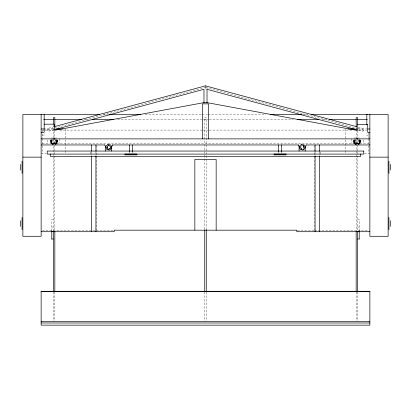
<?xml version="1.0" encoding="UTF-8"?>
<svg xmlns="http://www.w3.org/2000/svg" width="411" height="411" viewBox="0 0 411 411"><rect width="100%" height="100%" fill="white"/><g stroke="black" fill="none" stroke-linecap="round" stroke-linejoin="round"><path stroke-width="0.31" stroke-dasharray="2.06 1.54" d="M50.877 140.074L50.923 142.627L50.794 142.17M50.687 140.911L50.784 142.221M50.733 141.369L50.764 140.947M51.401 140.999L51.514 141.697M51.432 141.379L51.925 139.797L51.75 140.105M56.492 141.374L56.471 141.708L56.107 140.069M57.129 141.79L57.16 140.901L57.221 141.369M57.206 141.8L57.186 141.327M353.779 141.369L353.825 140.901L353.871 141.79M354.893 140.069L354.544 141.708L354.508 141.374M359.486 141.697L359.599 140.999M359.568 141.697L359.62 141.333M50.681 140.942L50.959 140.13M50.764 140.952L50.846 140.536M51.452 141.05L51.591 140.367M56.297 141.98L56.292 140.706M57.124 142.221L57.186 141.759L56.461 143.29M353.866 140.511L353.784 140.937L354.061 140.079M353.876 140.947L353.974 140.495M354.57 141.05L354.636 140.68M354.708 140.706L354.703 141.98M359.579 141.656L359.502 142.026L359.599 141.661M360.154 142.206L360.236 141.79M360.216 142.221L360.123 140.074M108.247 148.751L107.441 148.155L107.117 147.184L107.43 146.208L108.252 145.622L107.384 146.229L106.994 147.272M107.143 147.189L107.43 146.208M109.218 148.772L110.03 148.155L110.343 147.184L110.035 146.208L110.4 147.189L110.091 148.196L110.4 147.189L109.963 145.874M303.59 148.166L303.899 147.184L303.59 146.208L302.768 145.633L301.756 145.633L300.97 146.224L300.677 147.189L300.986 148.16L301.802 148.751M303.719 145.787L303.976 147.184L303.272 148.499M51.56 140.737L52.197 139.622L51.997 139.879M55.223 143.573L56.364 141.985L56.286 142.345M57.103 142.185L56.97 142.622L57.134 142.216M353.917 140.531L354.087 140.089M354.672 140.737L354.791 140.387M359.425 142.304L359.25 142.638L359.466 141.97M359.399 142.34L359.533 141.985M360.206 142.17L360.057 142.622L360.313 140.911M51.997 143.922L51.637 143.578L52.228 143.126L51.688 143.609L52.228 143.126L51.719 142.602M51.067 139.683L50.907 140.11L51.139 139.73M51.601 140.403L51.74 140.069M56.096 142.617L56.256 142.298M56.271 143.691L55.536 144.153L56.965 142.591M56.8 143.023L56.995 142.627M354.251 139.699L354.03 140.12L354.272 139.709M354.775 140.428L355.315 139.632L355.083 139.863M360.093 142.581L359.872 143.002L360.113 142.591M56.05 142.56L54.858 143.603M56.112 142.591L55.459 143.347M56.256 143.686L56.769 142.977M354.863 140.11L355.073 139.797M358.803 143.105C360.17 143.978 358.171 143.562 359.24 142.576M359.065 142.915L359.281 142.602M359.651 143.367L359.923 142.971L359.661 143.377M52.187 143.095L51.632 143.588M51.786 143.516L52.161 143.054L52.454 143.321M51.843 143.449L51.904 142.879M56.194 143.619L56.492 143.311M359.096 142.879L358.598 143.382M52.089 143.172L52.403 143.382M55.875 143.896L56.215 143.629M358.546 143.321L358.839 143.054L359.034 143.393M359.003 143.922L359.337 143.624M359.044 143.978L359.404 143.655M107.343 146.193L108.185 145.581L109.234 145.581L110.076 146.193L109.213 145.622L108.206 145.633M109.208 148.746L110.03 148.15M55.182 143.531L55.49 143.372M358.279 143.501L358.587 143.295M358.32 143.567L358.623 143.347M358.664 144.179L359.05 143.896M358.69 144.215L359.08 143.937M54.889 143.675L55.202 143.531L54.56 143.737M55.146 144.323L55.531 144.122M55.166 144.364L55.583 144.199M55.197 144.4L55.593 144.215M358.31 144.312L358.685 144.117M358.305 144.405L358.726 144.174M358.31 144.415L358.7 144.22M54.463 142.627L54.833 142.473M53.954 143.891L53.584 143.85L54.92 143.701L54.606 143.829M358.043 143.655L357.693 143.783L358.053 143.675M106.829 147.159L108.196 148.746M54.021 126.732L47.224 128.566L47.933 131.417L54.124 129.748M47.578 129.989L53.759 128.324M54.375 128.155L203.979 87.769M53.07 138.173L53.528 138.111L53.086 138.235M54.591 143.758L53.918 143.845M356.661 138.086L356.198 138.183L356.661 138.111M357.37 143.809L357.719 143.722M357.375 143.871L357.74 143.783M53.492 138.086L54.38 138.132L53.497 138.132M356.394 143.829L356.075 143.722L357.411 143.829L357.046 143.891M302.794 145.638L303.595 146.229L303.955 147.189M103.413 114.525L108.55 114.525M145.145 114.525L201.647 114.525M202.289 114.525L207.427 114.525M208.069 114.525L265.855 114.525M302.45 114.525L307.587 114.525M84.152 119.483L88.648 119.483M117.541 119.483L202.931 119.483M203.573 119.483L208.711 119.483M209.353 119.483L293.459 119.483M322.352 119.483L326.848 119.483M204.74 119.812L206.26 119.812M43.926 128.982L54.072 128.982M358.197 128.982L368.343 128.982M42.42 130.097L44.347 130.097M44.989 130.097L53.975 130.097M59.754 130.097L202.931 130.097M203.573 130.097L208.711 130.097M209.353 130.097L351.888 130.097M358.31 130.097L366.653 130.097M42.354 135.055L44.177 135.055L44.177 133.092M368.646 135.507L366.823 135.507L366.823 133.493M51.026 138.024L57.114 138.024M353.886 138.024L359.974 138.024M42.395 143.439L107.266 143.439M107.862 143.439L368.605 143.439M41.136 153.334L46.464 153.334M364.536 153.334L369.864 153.334M53.312 219.613L51.786 219.613L51.786 231.604M357.688 219.613L359.214 219.613L359.214 230.972M51.786 227.016L53.312 227.016M357.688 227.016L359.214 227.016M42.415 230.186L113.544 230.186M297.456 230.186L314.117 230.186M314.759 230.186L368.585 230.186M357.508 138.086L356.62 138.132L357.503 138.132M357.082 143.845L356.409 143.758M357.93 138.173L357.472 138.111L357.914 138.235M54.339 138.086L54.802 138.183L54.339 138.111M53.281 143.722L53.63 143.809M53.26 143.783L53.625 143.871M358.084 127.066L363.648 128.566L362.934 131.417L357.986 130.082M357.734 128.489L207.021 87.805L207.021 88.822M358.351 128.658L363.293 129.989M207.021 89.326L205.433 88.899L205.433 88.452M300.595 147.287L300.898 146.193L301.741 145.581L302.784 145.581L303.631 146.193L303.899 147.189M356.106 143.691L355.787 143.552L356.44 143.737M52.957 143.655L53.307 143.783L52.947 143.675M356.167 142.473L356.537 142.627M356.142 143.603L354.95 142.56M355.469 144.122L355.854 144.323M355.417 144.199L355.834 144.364M355.407 144.215L355.803 144.4M52.315 144.117L52.69 144.312M52.274 144.174L52.695 144.405M52.3 144.22L52.69 144.415M354.714 142.345L354.621 141.99L355.818 143.531M355.5 143.382L355.777 143.573M52.413 143.295L52.721 143.501M52.377 143.347L52.68 143.567M51.95 143.896L52.336 144.179M51.92 143.937L52.31 144.215M358.895 143.151L359.157 143.449M303.739 145.561L302.974 145.006L304.114 145.838M301.751 148.746L300.934 148.15L300.59 147.092L300.867 148.196M355.541 143.347L354.888 142.591M354.785 143.629L355.125 143.896M354.729 143.691L355.464 144.153L354.005 142.627M51.596 143.655L51.956 143.978M358.87 143.182L359.214 143.516M359.014 139.868L358.803 139.622L359.44 140.737M354.231 142.977L354.806 143.619M354.472 143.336L354.744 143.686M55.917 139.863L55.691 139.627L56.225 140.428M359.25 140.105L359.06 139.812L359.568 141.379M354.539 143.29L353.866 141.759L353.876 142.221M55.927 139.797L56.137 140.11M51.76 142.576L51.971 142.889M51.349 143.367L51.077 142.971L51.339 143.377M300.523 148.094L301.063 149.101M109.932 145.232L110.467 146.239M359.933 139.683L360.093 140.11L359.861 139.73M359.26 140.069L359.399 140.403M354.744 142.298L354.904 142.617M354.035 142.591L354.241 142.992M56.749 139.699L56.97 140.12L56.728 139.709M51.534 141.97L51.791 142.617L51.575 142.304M50.907 142.581L51.128 143.002L50.887 142.591M360.041 140.13L360.319 140.942M359.409 140.367L359.548 141.05M353.897 142.185L354.03 142.622L353.866 142.216M56.939 140.079L57.191 140.942L57.134 140.511M56.913 140.089L57.083 140.531M56.209 140.387L56.328 140.737M51.467 141.985L51.601 142.34M110.035 146.229L110.348 147.189M106.963 147.117L107.317 148.196M360.154 140.536L360.236 140.952M57.026 140.495L57.124 140.947M56.364 140.68L56.43 141.05M51.421 141.656L51.498 142.026L51.401 141.661M50.764 141.79L50.846 142.206M360.236 140.947L360.267 141.369M353.814 141.327L353.794 141.8M51.38 141.333L51.432 141.697M368.343 132.825L368.343 137.952M368.343 138.594L368.343 153.334M363.776 140.017L363.776 143.439M359.974 139.853L359.974 144.112L353.886 144.112L353.886 139.853M358.068 139.853L358.068 144.112M357.688 130.708L357.688 231.604M357.688 292.046L357.688 321.083M356.167 127.312L356.167 129.234M356.167 129.424L356.167 230.705M356.167 292.046L356.167 321.083M355.787 139.853L355.787 144.112M351.605 138.872L351.605 143.439M345.517 128.982L345.517 153.334M320.405 151.978L320.405 155.168M319.645 151.978L319.645 155.168M315.078 151.978L315.078 155.168M314.317 145.597L314.317 231.074M281.597 151.762L281.597 153M278.55 151.762L278.55 153M206.26 229.872L206.26 117.695L204.74 117.695L204.74 229.872M206.26 292.046L206.26 321.083M204.74 292.046L204.74 321.083M132.44 151.762L132.44 153M129.393 151.762L129.393 153M96.683 145.597L96.683 231.074M95.922 151.978L95.922 155.168M91.355 151.978L91.355 155.168M90.595 151.978L90.595 155.168M65.483 128.982L65.483 153.334M59.395 138.872L59.395 143.439M57.114 139.853L57.114 144.112L51.026 144.112L51.026 139.853M55.213 139.853L55.213 144.112M54.833 130.708L54.833 230.705M54.833 292.046L54.833 321.083M53.312 124.749L53.312 230.972M53.312 292.046L53.312 321.083M52.932 139.853L52.932 144.112M47.224 140.017L47.224 143.439M42.657 130.261L42.657 137.952M42.657 138.594L42.657 153.334M54.463 139.683A1.521 1.521 0 0 1 55.315 142.026A1.521 1.521 0 0 1 52.824 142.026A1.521 1.521 0 0 1 53.677 139.683M357.323 139.683A1.521 1.521 0 0 1 358.176 142.026A1.521 1.521 0 0 1 355.685 142.026A1.521 1.521 0 0 1 356.537 139.683M301.551 148.417A1.449 1.449 0 0 1 301.165 146.234A1.449 1.449 0 0 1 303.38 146.234A1.449 1.449 0 0 1 302.994 148.417M107.995 148.417A1.449 1.449 0 0 1 107.466 146.444A1.449 1.449 0 0 1 109.444 145.91A1.449 1.449 0 0 1 109.973 147.888M109.444 148.417A1.449 1.449 0 0 1 109.095 148.561M56.425 141.656L56.369 142.026L56.456 141.692M359.687 143.331L359.368 143.691L359.697 143.341M358.351 143.531L358.012 143.701L358.356 143.542M52.988 143.701L52.649 143.531L52.978 143.716M51.632 143.691L51.313 143.331L51.622 143.701M354.631 142.026L354.575 141.656L354.611 142.031"/><path stroke-width="0.62" d="M111.047 147.857L112.701 144.96M304.854 147.374L306.231 144.96M54.637 126.562L205.433 85.858L356.846 126.732M54.745 129.578L203.979 89.295L203.979 102.986M41.136 132.784L44.177 132.224L44.177 114.525M204.652 87.379L206.348 87.379M99.56 114.525L22.872 114.525L22.872 236.274L41.136 236.274L41.136 114.525M109.192 114.525L140.654 114.525M270.346 114.525L301.808 114.525M311.44 114.525L367.295 114.525M369.864 114.525L388.128 114.525L388.128 236.274L369.864 236.274L369.864 114.402L366.823 114.402L366.823 124.862M43.705 119.483L53.332 119.483M54.617 119.483L81.584 119.483M92.501 119.483L113.688 119.483M297.312 119.483L318.499 119.483M329.417 119.483L356.383 119.483M357.668 119.483L367.295 119.483M44.177 124.189L54.678 124.189L54.678 130.277L205.5 102.349L357.216 130.446L357.216 124.358L367.717 124.358L367.717 132.388L369.864 132.784M41.136 128.982L44.337 128.982M55.87 128.982L62.95 128.982M348.05 128.982L355.13 128.982M367.943 128.982L369.864 128.982M41.136 138.872L369.864 138.872M41.136 144.96L104.892 144.96M112.403 144.96L298.597 144.96M306.108 144.96L369.864 144.96M124.831 154.053L137.002 154.053M273.988 154.053L286.159 154.053M124.831 154.855L137.002 154.855M273.988 154.855L286.159 154.855M22.872 157.136L41.136 157.136M369.864 157.136L388.128 157.136M51.786 231.604L53.312 231.604L53.312 291.594M359.214 231.604L357.688 231.604L357.688 291.594M41.136 231.712L114.186 231.712L114.186 230.186L296.814 230.186L296.814 231.712L369.864 231.712M51.786 239.002L53.312 239.002M357.688 239.002L359.214 239.002M41.136 291.553L369.864 291.553M41.136 321.608L369.864 321.608M41.136 322.969L369.864 322.969M357.37 129.912L207.021 89.326L207.021 102.986M298.263 144.96L299.917 147.857M104.733 144.96L106.115 147.374M390.45 164.415L390.45 170.046M390.45 220.748L390.45 226.384M388.929 161.148L388.929 173.314M388.929 217.481L388.929 229.651M360.735 153.94L360.735 156.375L50.265 156.375L50.265 153.94M359.214 231.444L359.214 239.074M357.688 124.749L357.688 117.695L356.167 117.695L356.167 126.67M356.167 231.342L356.167 291.594M319.645 144.96L319.645 151.34M319.645 155.805L319.645 231.712M315.078 144.96L315.078 151.34M315.078 155.805L315.078 231.712M305.157 146.799L305.157 151.048M299.074 146.193L299.074 151.048M281.597 144.96L281.597 151.762M278.55 144.96L278.55 151.762M216.155 230.186L216.155 159.422L194.845 159.422L194.845 230.186M208.541 138.872L208.541 103.87L202.459 103.87L202.459 138.872M206.26 229.872L206.26 291.594M205.433 85.858L205.433 86.3M204.74 229.872L204.74 291.594M132.44 144.96L132.44 151.762M129.393 144.96L129.393 151.762M111.607 146.193L111.607 151.048M105.524 146.193L105.524 151.048M95.922 144.96L95.922 151.34M95.922 155.805L95.922 231.712M91.355 144.96L91.355 151.34M91.355 155.805L91.355 231.712M54.833 126.67L54.833 117.695L53.312 117.695L53.312 124.107M54.833 231.342L54.833 291.594M51.786 231.444L51.786 239.074M22.071 161.148L22.071 173.314M22.071 217.481L22.071 229.651M20.55 164.415L20.55 170.046M20.55 220.748L20.55 226.384M110.538 148.679A2.363 2.363 0 0 1 109.907 149.214M108.72 149.532A2.363 2.363 0 0 1 107.908 149.388M303.775 148.972A2.363 2.363 0 0 1 303.436 149.214M302.244 149.532A2.363 2.363 0 0 1 301.433 149.388M108.047 144.194L105.812 146.259L106.485 149.229L109.388 150.133L111.628 148.068L110.955 145.098L108.047 144.194M301.602 144.194L299.367 146.259L300.035 149.229L302.943 150.133L305.178 148.068L304.51 145.098L301.602 144.194M363.776 151.048L47.224 151.048L47.224 154.094L363.776 154.094L363.776 151.048M369.864 291.291L41.136 291.291L41.136 325.142L369.864 325.142L369.864 291.291"/></g></svg>
